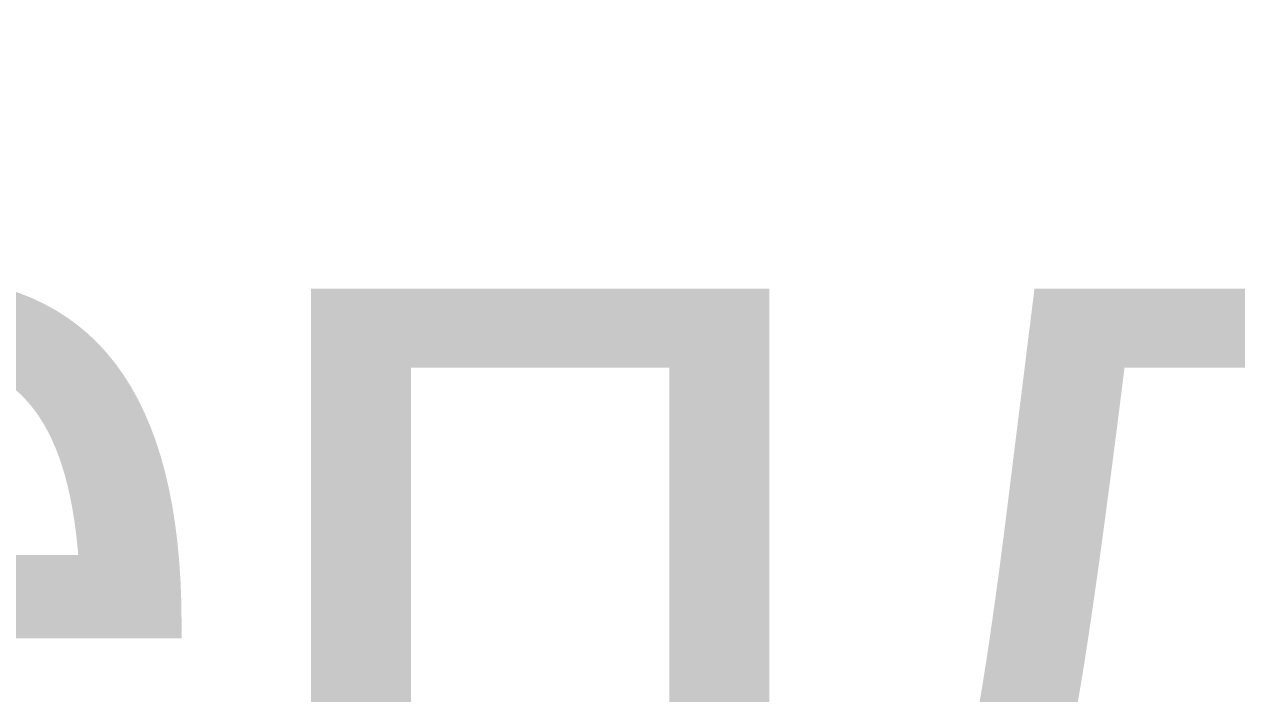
# Model space of a CAD drawing. Header units: metres. Extents: x 1981 to 7362, y 1229 to 3678.
# Drawn here: x 3344.8 to 3444.6, y 3359 to 3414.1 of the extents above; entities that cross this region are included whole.
import ezdxf
from ezdxf.enums import TextEntityAlignment as Align

# ---------------------------------------------------------------- set-up
doc = ezdxf.new("R2018")
doc.units = ezdxf.units.M
doc.layers.add('Форматы', color=7, linetype='Continuous')
doc.styles.add('GOST-2.304_Type-B', font='GOST Common.ttf')
doc.styles.get("Standard").update_dxf_attribs({"font": 'GOST Common.ttf'})

# ---------------------------------------------------------------- blocks, each defined once
blk = doc.blocks.new('*U163')
at = {"style": 'GOST-2.304_Type-B'}
blk.add_attdef('РАЗРАБОТАЛ', text='', height=2.5, dxfattribs=at).set_placement((250.501, -264.224), align=Align.MIDDLE_LEFT)
at = {"style": 'GOST-2.304_Type-B', "flags": 8}
for tag, height, p in [('ДАТА', 2.5, (290.074, -264.402)), ('ЛИСТ', 3, (386.388, -271.915)), ('ЛИСТОВ', 3, (403.888, -271.915)), ('ФОРМАТ', 3, (380.972, -294.745))]:
    blk.add_attdef(tag, text='', height=height, dxfattribs=at).set_placement(p, align=Align.MIDDLE_CENTER)
at = {"style": 'GOST-2.304_Type-B'}
blk.add_attdef('ПРОВЕРИЛ', (250.749, -270.729), '', height=2.5, dxfattribs=at)
at = {"lineweight": 30, "flags": 104}
for tag, p in [('ТЕПЛОВЫЕ_СЕТИ', (330, -269.5)), ('ИМЯ_ЧЕРТЕЖА', (330, -284.5))]:
    blk.add_attdef(tag, text='', height=3, dxfattribs=at).set_placement(p, align=Align.MIDDLE_CENTER)

msp = doc.modelspace()

# ---------------------------------------------------------------- block references
at = {"layer": 'Форматы'}
ref = msp.add_blockref('*U163', (2922.709, 3678.059), dxfattribs=at)
lines = msp.add_mtext('К1 \\P(М1:20)', dxfattribs={"layer": '0', "insert": (3252.709, 3393.559), "char_height": 70, "attachment_point": 1})
ref.add_attrib('ИМЯ_ЧЕРТЕЖА', '', (3252.709, 3393.559), dxfattribs={"flags": 104}).embed_mtext(lines)
lines = msp.add_mtext('Тепломеханические решения тепловых сетей', dxfattribs={"layer": '0', "insert": (3252.709, 3408.559), "char_height": 70, "attachment_point": 1})
ref.add_attrib('ТЕПЛОВЫЕ_СЕТИ', '', (3252.709, 3408.559), dxfattribs={"flags": 104}).embed_mtext(lines)

doc.saveas('drawing.dxf')
